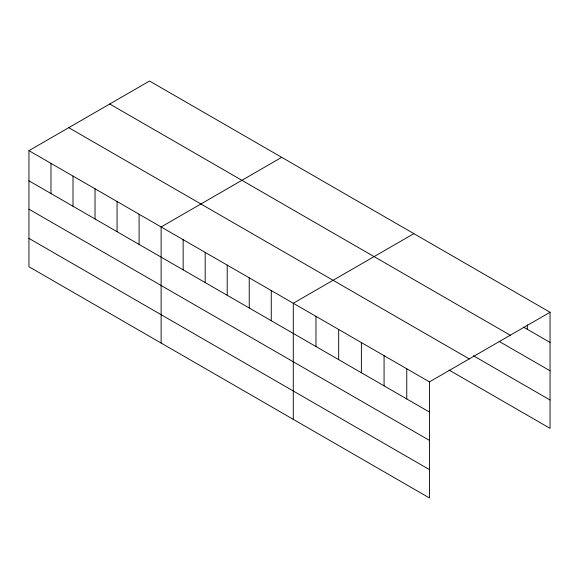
<?xml version="1.0" encoding="UTF-8"?>
<svg xmlns="http://www.w3.org/2000/svg" width="579" height="579" viewBox="0 0 579 579"><rect width="100%" height="100%" fill="white"/><g stroke="black" fill="none" stroke-linecap="round" stroke-linejoin="round"><path stroke-width="0.87" d="M429.459 440.409L429.459 381.879L28.95 150.649L28.95 266.738L429.459 497.976L429.459 440.409L28.95 209.178M449.094 370.068L550.05 428.351L550.05 312.262L149.541 81.024L28.95 150.649M281.705 157.329L161.121 226.954L161.121 343.05M413.876 233.641L293.285 303.258L293.285 419.355M429.459 381.879L550.05 312.262M523.438 327.07L550.05 342.435M109.742 104.003L510.258 335.234M499.178 341.422L550.05 370.792M473.354 355.723L550.05 400.002M68.742 127.669L469.258 358.908M28.95 180.822L429.459 412.06M28.95 238.389L429.459 469.62M527.353 324.891L527.353 329.335M406.769 368.78L406.769 398.953M384.072 355.672L384.072 385.853M361.376 342.573L361.376 372.746M338.679 329.465L338.679 359.646M315.982 316.366L315.982 346.539M271.262 290.542L271.262 320.723M249.231 277.826L249.231 307.999M227.207 265.11L227.207 295.283M205.176 252.386L205.176 282.566M183.145 239.67L183.145 269.85M139.09 214.237L139.09 244.41M117.059 201.521L117.059 231.694M95.036 188.797L95.036 218.978M73.005 176.081L73.005 206.262M50.981 163.365L50.981 193.538"/></g></svg>
